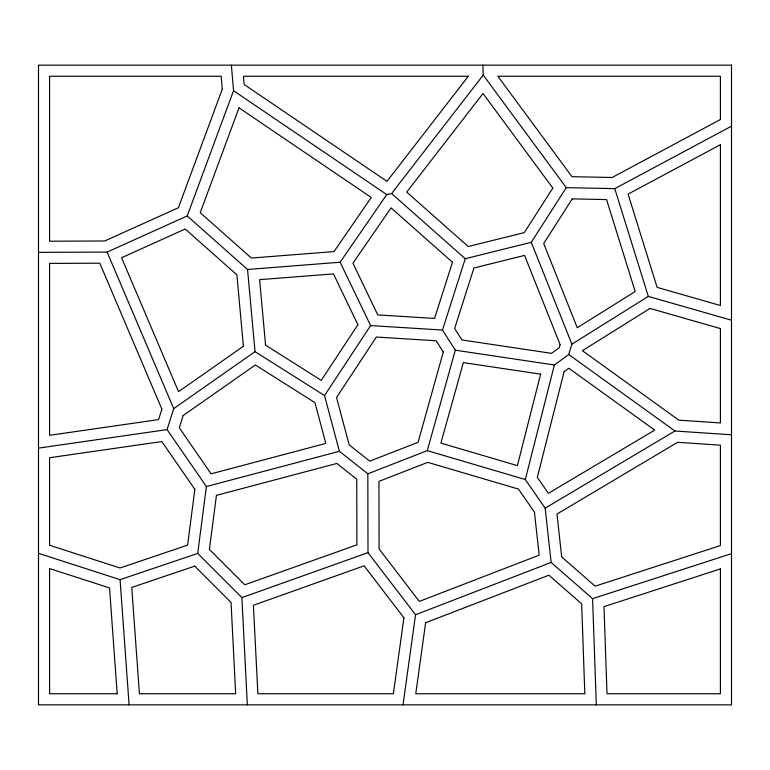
<?xml version="1.0" encoding="UTF-8"?>
<svg xmlns="http://www.w3.org/2000/svg" width="770" height="770" viewBox="0 0 770 770"><rect width="100%" height="100%" fill="white"/><g stroke="black" fill="none" stroke-linecap="round" stroke-linejoin="round"><path stroke-width="1.16" d="M247.324 704.848L241.905 597.597L197.707 553.399L206.399 486.544L167.071 429.602L173.712 408.61L255.024 351.649L247.555 269.481L187.197 215.947L107.117 252.079L38.5 252.348M403.028 704.848L415.54 614.749L367.993 552.658L367.839 473.8L339.397 451.297L324.545 395.559L255.024 351.649M596.307 704.848L592.582 598.656L551.137 562.437L545.17 508.152L525.313 479.527L554.381 364.99L568.722 354.508L571.879 344.18L531.281 242.309L566.277 187.659L614.778 188.64L731.5 126.174M367.839 473.8L427.273 450.642L455.301 350.186L442.49 330.051L465.253 258.71L531.281 242.309M187.197 215.947L233.541 90.716L231.375 65.152M324.545 395.559L370.611 325.585L340.147 262.224L386.733 194.579L391.583 193.54L483.223 75.075L482.877 65.152M571.879 344.18L648.321 296.402L731.5 320.204M545.17 508.152L674.934 430.998L731.5 434.809M415.54 614.749L551.137 562.437M241.905 597.597L367.993 552.658M38.5 553.322L120.072 579.675L197.707 553.399M592.582 598.656L731.5 553.659M206.399 486.544L339.397 451.297M38.5 448.111L167.071 429.602M247.555 269.481L340.147 262.224M370.611 325.585L442.49 330.051M455.301 350.186L554.381 364.99M427.273 450.642L525.313 479.527M233.541 90.716L386.733 194.579M568.722 354.508L674.934 430.998M391.583 193.54L465.253 258.71M483.223 75.075L566.277 187.659M107.117 252.079L173.712 408.61M614.778 188.64L648.321 296.402M120.072 579.675L129.091 704.848M194.849 489.345L187.601 545.112L119.995 567.99L49.588 545.247L49.588 457.726L161.844 441.566L194.849 489.345M216.437 495.36L209.411 549.414L244.793 584.796L356.885 544.842L356.76 479.181L336.865 463.444L216.437 495.36M403.913 617.809L393.364 693.751L257.873 693.751L253.407 605.278L364.104 565.825L403.913 617.809M425.627 622.747L415.762 693.751L584.825 693.751L581.668 603.844L548.875 575.19L425.627 622.747M540.617 374.143L517.392 465.629L440.892 443.097L463.357 362.603L540.617 374.143M564.15 371.583L537.306 477.361L548.394 493.339L654.721 430.112L568.77 368.214L564.15 371.583M443.289 351.967L418.072 442.317L369.735 461.153L349.166 444.877L336.548 397.512L376.338 337.048L436.167 340.773L443.289 351.967M560.127 344.662L559.193 347.732L551.513 353.343L461.952 339.955L454.637 328.472L473.935 267.979L524.562 255.409L560.127 344.662M161.892 409.178L158.591 419.611L49.588 435.31L49.588 263.398L99.792 263.196L161.892 409.178M183.154 415.54L179.285 427.764L211.086 473.829L325.816 443.414L314.949 402.623L255.342 364.97L183.154 415.54M452.49 262.224L434.55 318.443L377.791 314.911L352.939 263.215L391.044 207.871L452.49 262.224M222.28 89.185L178.399 207.746L104.71 240.991L49.588 241.212L49.588 76.249L221.183 76.249L222.28 89.185M239.027 107.839L200.229 212.684L251.386 258.056L334.016 251.578L371.256 197.486L239.027 107.839M552.822 188.101L524.322 232.607L468.237 246.535L406.714 192.105L483.011 93.478L552.822 188.101M572.274 198.881L543.697 243.503L577.259 327.731L635.183 291.532L606.568 199.574L572.274 198.881M357.886 324.728L321.263 380.37L265.573 345.191L259.615 279.664L333.449 273.879L357.886 324.728M468.295 76.249L386.983 181.345L244.148 84.498L243.445 76.249L468.295 76.249M243.397 346.25L178.553 391.67L121.573 257.719L185.204 229.017L236.9 274.861L243.397 346.25M650.015 308.423L582.399 350.687L678.842 420.15L720.412 422.942L720.412 328.569L650.015 308.423M677.629 442.298L556.979 514.042L561.686 556.922L595.152 586.163L720.412 545.593L720.412 445.175L677.629 442.298M720.412 119.533L612.102 177.495L571.966 176.686L497.872 76.249L720.412 76.249L720.412 119.533M720.412 144.693L628.099 194.098L657.128 287.383L720.412 305.488L720.412 144.693M427.764 462.356L378.946 481.375L379.081 548.894L419.294 601.409L539.173 555.16L534.447 512.166L518.431 489.066L427.764 462.356M194.743 566.114L131.757 587.433L139.418 693.751L235.659 693.751L231.048 602.419L194.743 566.114M720.412 568.905L603.969 606.635L607.02 693.751L720.412 693.751L720.412 568.905M731.5 65.152L38.5 65.152L38.5 704.848L731.5 704.848L731.5 65.152M117.175 693.751L49.588 693.751L49.588 568.558L109.542 587.934L117.175 693.751"/></g></svg>
